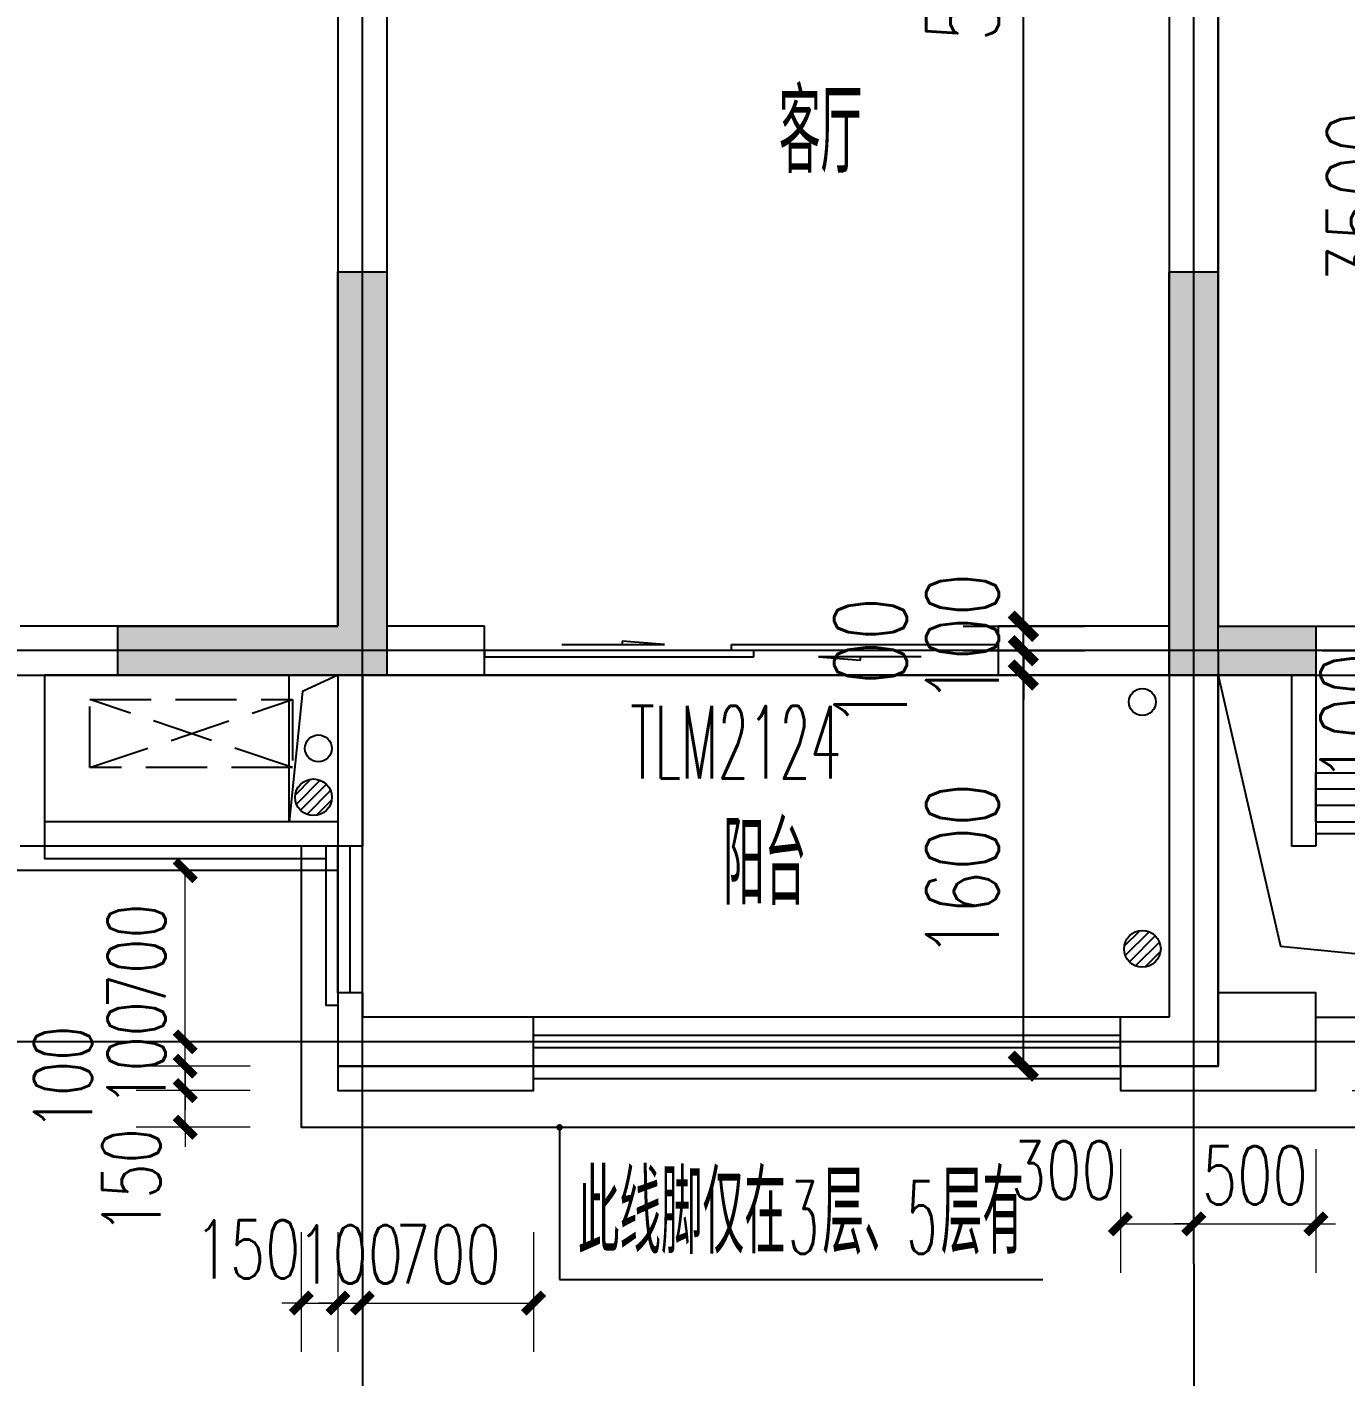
# Model space of a CAD drawing. Extents: x -59851 to 653804, y -249523 to 437614.
# Drawn here: x -14886 to -9495, y 65438 to 70957 of the extents above; entities that cross this region are included whole.
import ezdxf

# ---------------------------------------------------------------- set-up
doc = ezdxf.new("R2010")
doc.units = 0
doc.header["$LTSCALE"] = 1000
doc.header["$MEASUREMENT"] = 0
doc.linetypes.add('DASH', pattern=[0.35, 0.25, -0.1])
doc.layers.add('_S-PS(排水管)', color=255, linetype='Continuous', plot=False)
doc.layers.add('A-area(算半面积)', color=23, linetype='Continuous', plot=False)
for name, color, linetype in [('_S-空调立管', 7, 'Continuous'), ('A-外装饰线脚', 7, 'Continuous'), ('A-洞口', 105, 'Continuous'), ('A-看线', 105, 'Continuous'), ('A-空调室外机', 5, 'DASH'), ('A-第三道尺寸线', 105, 'Continuous'), ('A-线脚看线', 9, 'Continuous'), ('AE-FLOR', 151, 'Continuous'), ('AXIS', 3, 'Continuous'), ('DIM_LEAD', 3, 'Continuous'), ('DOTE', 16, 'Continuous'), ('mianji', 6, 'Continuous'), ('NL', 5, 'Continuous'), ('PUB_HATCH', 8, 'Continuous'), ('PUB_TEXT', 7, 'Continuous'), ('WALL', 2, 'Continuous'), ('WINDOW', 4, 'Continuous'), ('WINDOW_TEXT', 7, 'Continuous'), ('剪力墙', 6, 'Continuous'), ('栏杆', 142, 'Continuous')]:
    doc.layers.add(name, color=color, linetype=linetype)
doc.layers.add('A-第四道尺寸线(线脚尺寸)', color=105, linetype='Continuous', lineweight=5)
doc.styles.add('_TCH_DIM', font='SIMPLEX.shx', dxfattribs={"width": 0.7, "bigfont": 'GBCBIG.shx'})
doc.styles.add('_TCH_DIM_T3', font='SIMPLEX.shx', dxfattribs={"width": 0.705882, "bigfont": 'GBCBIG.shx'})
doc.styles.add('_TCH_WINDOW', font='SIMPLEX.shx', dxfattribs={"width": 0.7, "height": 3.5, "bigfont": 'GBCBIG.shx'})
doc.styles.get("Standard").update_dxf_attribs({"font": 'gbenor.shx', "width": 0.7, "bigfont": 'gbcbig.shx'})
doc.dimstyles.new('_TCH_ARCH&&100', dxfattribs={"dimtxt": 297.5, "dimasz": 100, "dimexe": 250, "dimexo": 300, "dimgap": 100, "dimtad": 1, "dimdec": 0, "dimzin": 0, "dimdsep": 46, "dimtxsty": '_TCH_DIM_T3', "dimblk": 'ARCHTICK', "dimcen": 0.09, "dimclrt": 7, "dimazin": 2, "dimtfac": 1, "dimtdec": 0, "dimtix": 1, "dimtmove": 2, "dimatfit": 3, "dimfxl": 0, "dimtolj": 1, "dimtzin": 0, "dimarcsym": 0})
doc.dimstyles.new('_TCH_ARCH&&80', dxfattribs={"dimtxt": 238, "dimasz": 80, "dimexe": 200, "dimexo": 240, "dimgap": 80, "dimtad": 1, "dimdec": 0, "dimzin": 0, "dimdsep": 46, "dimtxsty": '_TCH_DIM_T3', "dimblk": 'ARCHTICK', "dimcen": 0.09, "dimclrt": 7, "dimazin": 2, "dimtfac": 1, "dimtdec": 0, "dimtix": 1, "dimtmove": 2, "dimatfit": 3, "dimfxl": 0, "dimtolj": 1, "dimtzin": 0, "dimarcsym": 0})

# ---------------------------------------------------------------- blocks, each defined once
blk = doc.blocks.new('fdsfdsgfdsgb')
at = {"layer": 'mianji'}
blk.add_lwpolyline([(-208608.2, 137588.3), (-164208.2, 137588.3)], dxfattribs=at)
blk.add_lwpolyline([(-178008.2, 137588.3), (-178008.2, 135988.3), (-174408.2, 135988.3), (-174408.2, 137588.3)], close=True, dxfattribs=at)
blk = doc.blocks.new('zhouxianssceng0329')
at = {"layer": 'DOTE'}
for p, q in [((-13513.7, 132089.9), (-13513.7, 143398.2)), ((-10113.7, 132089.9), (-10113.7, 143398.2)), ((5501.3, 134598.2), (-44988.6, 134598.2)), ((5501.3, 132998.2), (-44988.6, 132998.2))]:
    blk.add_line(p, q, dxfattribs=at)
blk = doc.blocks.new('jgjlq030328')
at = {"layer": 'PUB_HATCH'}
for points in [[(-259935, 8211.9), (-259935, 9661.9), (-259735, 9661.9), (-259735, 8011.9), (-260835, 8011.9), (-260835, 8211.9)], [(-256535, 9661.9), (-256335, 9661.9), (-256335, 8211.9), (-255935, 8211.9), (-255935, 8011.9), (-256535, 8011.9)]]:
    blk.add_hatch(color=256, dxfattribs=at).paths.add_polyline_path(points)
at = {"layer": '剪力墙'}
for points in [[(-259935, 8211.9), (-259935, 9661.9), (-259735, 9661.9), (-259735, 8011.9), (-260835, 8011.9), (-260835, 8211.9)], [(-256535, 9661.9), (-256335, 9661.9), (-256335, 8211.9), (-255935, 8211.9), (-255935, 8011.9), (-256535, 8011.9)]]:
    blk.add_lwpolyline(points, close=True, dxfattribs=at)
for points in [[(-259735, 8211.9), (-259735, 8211.9)], [(-256535, 8211.9), (-256535, 8211.9)]]:
    blk.add_lwpolyline(points, dxfattribs=at)
blk = doc.blocks.new('$TCHSYS$WIN2D')
for p, q in [((-0.5, 0.5), (0.5, 0.5)), ((-0.5, 0.5), (-0.5, -0.5)), ((0.5, 0.5), (0.5, -0.5)), ((0.5, 0.1667), (-0.5, 0.1667)), ((0.5, -0.1667), (-0.5, -0.1667)), ((-0.5, -0.5), (0.5, -0.5))]:
    blk.add_line(p, q)
blk = doc.blocks.new('_ArchTick')
at = {"color": 0, "linetype": 'ByBlock', "const_width": 0.4}
blk.add_lwpolyline([(-0.5, -0.5), (0.5, 0.5)], dxfattribs=at)
blk = doc.blocks.new('*D761')
at = {"layer": 'A-第三道尺寸线', "color": 0, "lineweight": -2, "transparency": 16777216}
for p, q in [((17457.5, 164234.8), (18123.7, 164234.8)), ((17873.7, 160734.8), (17873.7, 164234.8)), ((17457.5, 160734.8), (18123.7, 160734.8))]:
    blk.add_line(p, q, dxfattribs=at)
at = {"layer": 'Defpoints', "color": 0, "transparency": 16777216}
for p in [(17157.5, 164234.8), (17873.7, 164234.8), (17157.5, 160734.8)]:
    blk.add_point(p, dxfattribs=at)
at = {"layer": 'A-第三道尺寸线', "color": 0, "lineweight": -2, "transparency": 16777216, "xscale": 100, "yscale": 100, "zscale": 100}
for p, rotation in [((17873.7, 164234.8), 90), ((17873.7, 160734.8), 270)]:
    blk.add_blockref('_ArchTick', p, dxfattribs=dict(at, rotation=rotation))
at = {"layer": 'A-第三道尺寸线', "color": 7, "transparency": 16777216, "insert": (17625, 162484.8), "char_height": 297.5, "attachment_point": 5, "rotation": 90, "style": '_TCH_DIM_T3'}
blk.add_mtext('\\A1;3500', dxfattribs=at)
blk = doc.blocks.new('*D762')
at = {"layer": 'A-第三道尺寸线', "color": 0, "lineweight": -2, "transparency": 16777216}
for p, q in [((17873.7, 160734.8), (17873.7, 160834.8)), ((17457.5, 160734.8), (18123.7, 160734.8)), ((17873.7, 160634.8), (17873.7, 160734.8)), ((17457.5, 160634.8), (18123.7, 160634.8)), ((17873.7, 160634.8), (17873.7, 160534.8))]:
    blk.add_line(p, q, dxfattribs=at)
at = {"layer": 'Defpoints', "color": 0, "transparency": 16777216}
for p in [(17157.5, 160734.8), (17873.7, 160734.8), (17157.5, 160634.8)]:
    blk.add_point(p, dxfattribs=at)
at = {"layer": 'A-第三道尺寸线', "color": 0, "lineweight": -2, "transparency": 16777216, "xscale": 100, "yscale": 100, "zscale": 100}
for p, rotation in [((17873.7, 160734.8), 270), ((17873.7, 160634.8), 90)]:
    blk.add_blockref('_ArchTick', p, dxfattribs=dict(at, rotation=rotation))
at = {"layer": 'A-第三道尺寸线', "color": 7, "transparency": 16777216, "insert": (17598.7, 160359.8), "char_height": 297.5, "attachment_point": 5, "rotation": 90, "style": '_TCH_DIM_T3'}
blk.add_mtext('\\A1;100', dxfattribs=at)
blk = doc.blocks.new('ssxianjiao0329')
at = {"layer": 'A-外装饰线脚'}
for points in [[(-10413.7, 132898.2), (-10413.7, 132798.2), (-10013.7, 132798.2), (-9613.7, 132798.2), (-9613.7, 133198.2), (-10013.7, 133198.2)], [(-13613.7, 132898.2), (-13613.7, 132798.2), (-12813.7, 132798.2), (-12813.7, 132898.2)]]:
    blk.add_lwpolyline(points, dxfattribs=at)
at = {"layer": 'A-线脚看线'}
for points in [[(-8113.7, 133848.2), (-9613.7, 133848.2)], [(-14813.7, 133798.2), (-14813.7, 133748.2), (-13663.7, 133748.2)], [(-13613.7, 133798.2), (-13663.7, 133798.2), (-13663.7, 133148.2), (-13613.7, 133148.2)], [(-12813.7, 132848.2), (-10413.7, 132848.2)]]:
    blk.add_lwpolyline(points, dxfattribs=at)
blk = doc.blocks.new('jfdsajjfjkjhhj')
at = {"layer": 'A-洞口'}
blk.add_lwpolyline([(-56303.8, 137588.3), (-56103.8, 137588.3), (-56103.8, 136988.3), (-56303.8, 136988.3)], close=True, dxfattribs=at)
blk.add_lwpolyline([(-56103.8, 137588.3), (-56249.2, 137521.8), (-56303.8, 136988.3)], dxfattribs=at)
blk = doc.blocks.new('huxingdongkoupiaochuangyangtai')
blk.add_blockref('jfdsajjfjkjhhj', (42490.1, 0))
blk = doc.blocks.new('*D344')
at = {"layer": 'A-第四道尺寸线(线脚尺寸)', "color": 0, "lineweight": -2, "transparency": 16777216}
for p, q in [((-13763.7, 72818.9), (-13763.7, 72329.2)), ((-13613.7, 72818.9), (-13613.7, 72329.2)), ((-13763.7, 72529.2), (-13843.7, 72529.2)), ((-13763.7, 72529.2), (-13613.7, 72529.2)), ((-13613.7, 72529.2), (-13533.7, 72529.2))]:
    blk.add_line(p, q, dxfattribs=at)
at = {"layer": 'Defpoints', "color": 0, "transparency": 16777216}
for p in [(-13763.7, 73058.9), (-13613.7, 73058.9), (-13613.7, 72529.2)]:
    blk.add_point(p, dxfattribs=at)
at = {"layer": 'A-第四道尺寸线(线脚尺寸)', "color": 0, "lineweight": -2, "transparency": 16777216, "xscale": 80, "yscale": 80, "zscale": 80}
blk.add_blockref('_ArchTick', (-13763.7, 72529.2), dxfattribs=at)
at = {"layer": 'A-第四道尺寸线(线脚尺寸)', "color": 0, "lineweight": -2, "transparency": 16777216, "xscale": 80, "yscale": 80, "zscale": 80, "rotation": 180}
blk.add_blockref('_ArchTick', (-13613.7, 72529.2), dxfattribs=at)
at = {"layer": 'A-第四道尺寸线(线脚尺寸)', "color": 7, "transparency": 16777216, "insert": (-13983.7, 72749.2), "char_height": 238, "attachment_point": 5, "style": '_TCH_DIM_T3'}
blk.add_mtext('\\A1;150', dxfattribs=at)
blk = doc.blocks.new('*D345')
at = {"layer": 'A-第四道尺寸线(线脚尺寸)', "color": 0, "lineweight": -2, "transparency": 16777216}
for p, q in [((-13613.7, 72818.9), (-13613.7, 72329.2)), ((-13513.7, 72818.9), (-13513.7, 72329.2)), ((-13613.7, 72529.2), (-13693.7, 72529.2)), ((-13613.7, 72529.2), (-13513.7, 72529.2)), ((-13513.7, 72529.2), (-13433.7, 72529.2))]:
    blk.add_line(p, q, dxfattribs=at)
at = {"layer": 'Defpoints', "color": 0, "transparency": 16777216}
for p in [(-13613.7, 73058.9), (-13513.7, 73058.9), (-13513.7, 72529.2)]:
    blk.add_point(p, dxfattribs=at)
at = {"layer": 'A-第四道尺寸线(线脚尺寸)', "color": 0, "lineweight": -2, "transparency": 16777216, "xscale": 80, "yscale": 80, "zscale": 80}
blk.add_blockref('_ArchTick', (-13613.7, 72529.2), dxfattribs=at)
at = {"layer": 'A-第四道尺寸线(线脚尺寸)', "color": 0, "lineweight": -2, "transparency": 16777216, "xscale": 80, "yscale": 80, "zscale": 80, "rotation": 180}
blk.add_blockref('_ArchTick', (-13513.7, 72529.2), dxfattribs=at)
at = {"layer": 'A-第四道尺寸线(线脚尺寸)', "color": 7, "transparency": 16777216, "insert": (-13563.7, 72728.2), "char_height": 238, "attachment_point": 5, "style": '_TCH_DIM_T3'}
blk.add_mtext('\\A1;100', dxfattribs=at)
blk = doc.blocks.new('*D346')
at = {"layer": 'A-第四道尺寸线(线脚尺寸)', "color": 0, "lineweight": -2, "transparency": 16777216}
for p, q in [((-13513.7, 72818.9), (-13513.7, 72329.2)), ((-12813.7, 72818.9), (-12813.7, 72329.2)), ((-13513.7, 72529.2), (-12813.7, 72529.2))]:
    blk.add_line(p, q, dxfattribs=at)
at = {"layer": 'Defpoints', "color": 0, "transparency": 16777216}
for p in [(-13513.7, 73058.9), (-12813.7, 73058.9), (-12813.7, 72529.2)]:
    blk.add_point(p, dxfattribs=at)
at = {"layer": 'A-第四道尺寸线(线脚尺寸)', "color": 0, "lineweight": -2, "transparency": 16777216, "xscale": 80, "yscale": 80, "zscale": 80, "rotation": 180}
blk.add_blockref('_ArchTick', (-13513.7, 72529.2), dxfattribs=at)
at = {"layer": 'A-第四道尺寸线(线脚尺寸)', "color": 0, "lineweight": -2, "transparency": 16777216, "xscale": 80, "yscale": 80, "zscale": 80}
blk.add_blockref('_ArchTick', (-12813.7, 72529.2), dxfattribs=at)
at = {"layer": 'A-第四道尺寸线(线脚尺寸)', "color": 7, "transparency": 16777216, "insert": (-13163.7, 72728.2), "char_height": 238, "attachment_point": 5, "style": '_TCH_DIM_T3'}
blk.add_mtext('\\A1;700', dxfattribs=at)
blk = doc.blocks.new('*D347')
at = {"layer": 'A-第四道尺寸线(线脚尺寸)', "color": 0, "lineweight": -2, "transparency": 16777216}
for p, q in [((-10413.7, 73158.2), (-10413.7, 72652.9)), ((-10113.7, 73158.2), (-10113.7, 72652.9)), ((-10413.7, 72852.9), (-10113.7, 72852.9))]:
    blk.add_line(p, q, dxfattribs=at)
at = {"layer": 'Defpoints', "color": 0, "transparency": 16777216}
for p in [(-10413.7, 73398.2), (-10113.7, 73398.2), (-10113.7, 72852.9)]:
    blk.add_point(p, dxfattribs=at)
at = {"layer": 'A-第四道尺寸线(线脚尺寸)', "color": 0, "lineweight": -2, "transparency": 16777216, "xscale": 80, "yscale": 80, "zscale": 80, "rotation": 180}
blk.add_blockref('_ArchTick', (-10413.7, 72852.9), dxfattribs=at)
at = {"layer": 'A-第四道尺寸线(线脚尺寸)', "color": 0, "lineweight": -2, "transparency": 16777216, "xscale": 80, "yscale": 80, "zscale": 80}
blk.add_blockref('_ArchTick', (-10113.7, 72852.9), dxfattribs=at)
at = {"layer": 'A-第四道尺寸线(线脚尺寸)', "color": 7, "transparency": 16777216, "insert": (-10644.9, 73072.9), "char_height": 238, "attachment_point": 5, "style": '_TCH_DIM_T3'}
blk.add_mtext('\\A1;300', dxfattribs=at)
blk = doc.blocks.new('*D348')
at = {"layer": 'A-第四道尺寸线(线脚尺寸)', "color": 0, "lineweight": -2, "transparency": 16777216}
for p, q in [((-10113.7, 73158.2), (-10113.7, 72652.9)), ((-9613.7, 73158.2), (-9613.7, 72652.9)), ((-10113.7, 72852.9), (-10193.7, 72852.9)), ((-10113.7, 72852.9), (-9613.7, 72852.9)), ((-9613.7, 72852.9), (-9533.7, 72852.9))]:
    blk.add_line(p, q, dxfattribs=at)
at = {"layer": 'Defpoints', "color": 0, "transparency": 16777216}
for p in [(-10113.7, 73398.2), (-9613.7, 73398.2), (-9613.7, 72852.9)]:
    blk.add_point(p, dxfattribs=at)
at = {"layer": 'A-第四道尺寸线(线脚尺寸)', "color": 0, "lineweight": -2, "transparency": 16777216, "xscale": 80, "yscale": 80, "zscale": 80}
blk.add_blockref('_ArchTick', (-10113.7, 72852.9), dxfattribs=at)
at = {"layer": 'A-第四道尺寸线(线脚尺寸)', "color": 0, "lineweight": -2, "transparency": 16777216, "xscale": 80, "yscale": 80, "zscale": 80, "rotation": 180}
blk.add_blockref('_ArchTick', (-9613.7, 72852.9), dxfattribs=at)
at = {"layer": 'A-第四道尺寸线(线脚尺寸)', "color": 7, "transparency": 16777216, "insert": (-9863.7, 73051.9), "char_height": 238, "attachment_point": 5, "style": '_TCH_DIM_T3'}
blk.add_mtext('\\A1;500', dxfattribs=at)
blk = doc.blocks.new('*D362')
at = {"layer": 'A-第四道尺寸线(线脚尺寸)', "color": 0, "lineweight": -2, "transparency": 16777216}
for p, q in [((-13973.1, 74298.2), (-14438.6, 74298.2)), ((-14238.6, 73598.2), (-14238.6, 74298.2)), ((-13973.1, 73598.2), (-14438.6, 73598.2))]:
    blk.add_line(p, q, dxfattribs=at)
at = {"layer": 'Defpoints', "color": 0, "transparency": 16777216}
for p in [(-14238.6, 74298.2), (-13733.1, 74298.2), (-13733.1, 73598.2)]:
    blk.add_point(p, dxfattribs=at)
at = {"layer": 'A-第四道尺寸线(线脚尺寸)', "color": 0, "lineweight": -2, "transparency": 16777216, "xscale": 80, "yscale": 80, "zscale": 80}
for p, rotation in [((-14238.6, 74298.2), 90), ((-14238.6, 73598.2), 270)]:
    blk.add_blockref('_ArchTick', p, dxfattribs=dict(at, rotation=rotation))
at = {"layer": 'A-第四道尺寸线(线脚尺寸)', "color": 7, "transparency": 16777216, "insert": (-14437.6, 73948.2), "char_height": 238, "attachment_point": 5, "rotation": 90, "style": '_TCH_DIM_T3'}
blk.add_mtext('\\A1;700', dxfattribs=at)
blk = doc.blocks.new('*D363')
at = {"layer": 'A-第四道尺寸线(线脚尺寸)', "color": 0, "lineweight": -2, "transparency": 16777216}
for p, q in [((-14238.6, 73598.2), (-14238.6, 73678.2)), ((-13973.1, 73598.2), (-14438.6, 73598.2)), ((-14238.6, 73498.2), (-14238.6, 73598.2)), ((-13973.1, 73498.2), (-14438.6, 73498.2)), ((-14238.6, 73498.2), (-14238.6, 73418.2))]:
    blk.add_line(p, q, dxfattribs=at)
at = {"layer": 'Defpoints', "color": 0, "transparency": 16777216}
for p in [(-14238.6, 73598.2), (-13733.1, 73598.2), (-13733.1, 73498.2)]:
    blk.add_point(p, dxfattribs=at)
at = {"layer": 'A-第四道尺寸线(线脚尺寸)', "color": 0, "lineweight": -2, "transparency": 16777216, "xscale": 80, "yscale": 80, "zscale": 80}
for p, rotation in [((-14238.6, 73598.2), 270), ((-14238.6, 73498.2), 90)]:
    blk.add_blockref('_ArchTick', p, dxfattribs=dict(at, rotation=rotation))
at = {"layer": 'A-第四道尺寸线(线脚尺寸)', "color": 7, "transparency": 16777216, "insert": (-14437.6, 73548.2), "char_height": 238, "attachment_point": 5, "rotation": 90, "style": '_TCH_DIM_T3'}
blk.add_mtext('\\A1;100', dxfattribs=at)
blk = doc.blocks.new('*D364')
at = {"layer": 'A-第四道尺寸线(线脚尺寸)', "color": 0, "lineweight": -2, "transparency": 16777216}
for p, q in [((-14238.6, 73498.2), (-14238.6, 73578.2)), ((-13973.1, 73498.2), (-14438.6, 73498.2)), ((-14238.6, 73398.2), (-14238.6, 73498.2)), ((-13973.1, 73398.2), (-14438.6, 73398.2)), ((-14238.6, 73398.2), (-14238.6, 73318.2))]:
    blk.add_line(p, q, dxfattribs=at)
at = {"layer": 'Defpoints', "color": 0, "transparency": 16777216}
for p in [(-14238.6, 73498.2), (-13733.1, 73498.2), (-13733.1, 73398.2)]:
    blk.add_point(p, dxfattribs=at)
at = {"layer": 'A-第四道尺寸线(线脚尺寸)', "color": 0, "lineweight": -2, "transparency": 16777216, "xscale": 80, "yscale": 80, "zscale": 80}
for p, rotation in [((-14238.6, 73498.2), 270), ((-14238.6, 73398.2), 90)]:
    blk.add_blockref('_ArchTick', p, dxfattribs=dict(at, rotation=rotation))
at = {"layer": 'A-第四道尺寸线(线脚尺寸)', "color": 7, "transparency": 16777216, "insert": (-14738.6, 73448.2), "char_height": 238, "attachment_point": 5, "rotation": 90, "style": '_TCH_DIM_T3'}
blk.add_mtext('\\A1;100', dxfattribs=at)
blk = doc.blocks.new('*D365')
at = {"layer": 'A-第四道尺寸线(线脚尺寸)', "color": 0, "lineweight": -2, "transparency": 16777216}
for p, q in [((-14238.6, 73398.2), (-14238.6, 73478.2)), ((-13973.1, 73398.2), (-14438.6, 73398.2)), ((-14238.6, 73248.2), (-14238.6, 73398.2)), ((-13973.1, 73248.2), (-14438.6, 73248.2)), ((-14238.6, 73248.2), (-14238.6, 73168.2))]:
    blk.add_line(p, q, dxfattribs=at)
at = {"layer": 'Defpoints', "color": 0, "transparency": 16777216}
for p in [(-14238.6, 73398.2), (-13733.1, 73398.2), (-13733.1, 73248.2)]:
    blk.add_point(p, dxfattribs=at)
at = {"layer": 'A-第四道尺寸线(线脚尺寸)', "color": 0, "lineweight": -2, "transparency": 16777216, "xscale": 80, "yscale": 80, "zscale": 80}
for p, rotation in [((-14238.6, 73398.2), 270), ((-14238.6, 73248.2), 90)]:
    blk.add_blockref('_ArchTick', p, dxfattribs=dict(at, rotation=rotation))
at = {"layer": 'A-第四道尺寸线(线脚尺寸)', "color": 7, "transparency": 16777216, "insert": (-14458.6, 73028.2), "char_height": 238, "attachment_point": 5, "rotation": 90, "style": '_TCH_DIM_T3'}
blk.add_mtext('\\A1;150', dxfattribs=at)
blk = doc.blocks.new('*D366')
at = {"layer": 'A-第四道尺寸线(线脚尺寸)', "color": 0, "lineweight": -2, "transparency": 16777216}
for p, q in [((-9465.5, 73598.2), (-8866.5, 73598.2)), ((-9066.5, 73398.2), (-9066.5, 73598.2)), ((-9465.5, 73398.2), (-8866.5, 73398.2))]:
    blk.add_line(p, q, dxfattribs=at)
at = {"layer": 'Defpoints', "color": 0, "transparency": 16777216}
for p in [(-9705.5, 73598.2), (-9066.5, 73598.2), (-9705.5, 73398.2)]:
    blk.add_point(p, dxfattribs=at)
at = {"layer": 'A-第四道尺寸线(线脚尺寸)', "color": 0, "lineweight": -2, "transparency": 16777216, "xscale": 80, "yscale": 80, "zscale": 80}
for p, rotation in [((-9066.5, 73598.2), 90), ((-9066.5, 73398.2), 270)]:
    blk.add_blockref('_ArchTick', p, dxfattribs=dict(at, rotation=rotation))
at = {"layer": 'A-第四道尺寸线(线脚尺寸)', "color": 7, "transparency": 16777216, "insert": (-9286.5, 73829.4), "char_height": 238, "attachment_point": 5, "rotation": 90, "style": '_TCH_DIM_T3'}
blk.add_mtext('\\A1;200', dxfattribs=at)
blk = doc.blocks.new('*D367')
at = {"layer": 'A-第四道尺寸线(线脚尺寸)', "color": 0, "lineweight": -2, "transparency": 16777216}
for p, q in [((-9066.5, 73398.2), (-9066.5, 73478.2)), ((-9465.5, 73398.2), (-8866.5, 73398.2)), ((-9066.5, 73248.2), (-9066.5, 73398.2)), ((-9465.5, 73248.2), (-8866.5, 73248.2)), ((-9066.5, 73248.2), (-9066.5, 73168.2))]:
    blk.add_line(p, q, dxfattribs=at)
at = {"layer": 'Defpoints', "color": 0, "transparency": 16777216}
for p in [(-9705.5, 73398.2), (-9066.5, 73398.2), (-9705.5, 73248.2)]:
    blk.add_point(p, dxfattribs=at)
at = {"layer": 'A-第四道尺寸线(线脚尺寸)', "color": 0, "lineweight": -2, "transparency": 16777216, "xscale": 80, "yscale": 80, "zscale": 80}
for p, rotation in [((-9066.5, 73398.2), 270), ((-9066.5, 73248.2), 90)]:
    blk.add_blockref('_ArchTick', p, dxfattribs=dict(at, rotation=rotation))
at = {"layer": 'A-第四道尺寸线(线脚尺寸)', "color": 7, "transparency": 16777216, "insert": (-9286.5, 73028.2), "char_height": 238, "attachment_point": 5, "rotation": 90, "style": '_TCH_DIM_T3'}
blk.add_mtext('\\A1;150', dxfattribs=at)
blk = doc.blocks.new('_LV13')
at = {"color": 0}
for p, q in [((-0.071, 0.495), (-0.495, 0.071)), ((0.183, 0.465), (-0.465, -0.183)), ((0.354, 0.354), (-0.354, -0.354)), ((0.465, 0.183), (-0.183, -0.465)), ((0.495, -0.071), (0.071, -0.495))]:
    blk.add_line(p, q, dxfattribs=at)
blk.add_circle((0, 0), 0.5)
blk = doc.blocks.new('jfdsjjkjkh')
at = {"layer": '_S-PS(排水管)'}
blk.add_lwpolyline([(-10268.7, 137478.3, -1), (-10378.7, 137478.3, -1)], format="xyb", close=True, dxfattribs=at)
at = {"layer": '_S-空调立管'}
blk.add_lwpolyline([(-13748.7, 137288.3, -1), (-13638.7, 137288.3, -1)], format="xyb", close=True, dxfattribs=at)
at = {"layer": 'NL', "ltscale": 0.5, "xscale": 150, "yscale": 150, "zscale": 150}
for p in [(-13713.7, 137088.3), (-10323.7, 136468.3)]:
    blk.add_blockref('_LV13', p, dxfattribs=at)
blk = doc.blocks.new('ktswaj')
at = {"linetype": 'DASH'}
blk.add_lwpolyline([(15990.1, 179082.6), (15990.1, 178253.3), (16268.4, 178253.3), (16268.4, 179082.6)], close=True, dxfattribs=at)
for points in [[(15990.1, 179082.6), (16268.4, 178253.3)], [(15990.1, 178253.3), (16268.4, 179082.6)]]:
    blk.add_lwpolyline(points, dxfattribs=at)
blk = doc.blocks.new('*D950')
at = {"layer": 'A-第三道尺寸线', "color": 0, "lineweight": -2, "transparency": 16777216}
for p, q in [((-11056.4, 74005.7), (-10560.4, 74005.7)), ((-10810.4, 68505.7), (-10810.4, 74005.7)), ((-11056.4, 68505.7), (-10560.4, 68505.7))]:
    blk.add_line(p, q, dxfattribs=at)
at = {"layer": 'Defpoints', "color": 0, "transparency": 16777216}
for p in [(-11356.4, 74005.7), (-10810.4, 74005.7), (-11356.4, 68505.7)]:
    blk.add_point(p, dxfattribs=at)
at = {"layer": 'A-第三道尺寸线', "color": 0, "lineweight": -2, "transparency": 16777216, "xscale": 100, "yscale": 100, "zscale": 100}
for p, rotation in [((-10810.4, 74005.7), 90), ((-10810.4, 68505.7), 270)]:
    blk.add_blockref('_ArchTick', p, dxfattribs=dict(at, rotation=rotation))
at = {"layer": 'A-第三道尺寸线', "color": 7, "transparency": 16777216, "insert": (-11059.2, 71255.7), "char_height": 297.5, "attachment_point": 5, "rotation": 90, "style": '_TCH_DIM_T3'}
blk.add_mtext('\\A1;5500', dxfattribs=at)
blk = doc.blocks.new('*D951')
at = {"layer": 'A-第三道尺寸线', "color": 0, "lineweight": -2, "transparency": 16777216}
for p, q in [((-10810.4, 68505.7), (-10810.4, 68605.7)), ((-11056.4, 68505.7), (-10560.4, 68505.7)), ((-10810.4, 68405.7), (-10810.4, 68505.7)), ((-11056.4, 68405.7), (-10560.4, 68405.7)), ((-10810.4, 68405.7), (-10810.4, 68305.7))]:
    blk.add_line(p, q, dxfattribs=at)
at = {"layer": 'Defpoints', "color": 0, "transparency": 16777216}
for p in [(-11356.4, 68505.7), (-10810.4, 68505.7), (-11356.4, 68405.7)]:
    blk.add_point(p, dxfattribs=at)
at = {"layer": 'A-第三道尺寸线', "color": 0, "lineweight": -2, "transparency": 16777216, "xscale": 100, "yscale": 100, "zscale": 100}
for p, rotation in [((-10810.4, 68505.7), 270), ((-10810.4, 68405.7), 90)]:
    blk.add_blockref('_ArchTick', p, dxfattribs=dict(at, rotation=rotation))
at = {"layer": 'A-第三道尺寸线', "color": 7, "transparency": 16777216, "insert": (-11059.2, 68455.7), "char_height": 297.5, "attachment_point": 5, "rotation": 90, "style": '_TCH_DIM_T3'}
blk.add_mtext('\\A1;100', dxfattribs=at)
blk = doc.blocks.new('*D952')
at = {"layer": 'A-第三道尺寸线', "color": 0, "lineweight": -2, "transparency": 16777216}
for p, q in [((-10810.4, 68405.7), (-10810.4, 68505.7)), ((-11056.4, 68405.7), (-10560.4, 68405.7)), ((-10810.4, 68305.7), (-10810.4, 68405.7)), ((-11056.4, 68305.7), (-10560.4, 68305.7)), ((-10810.4, 68305.7), (-10810.4, 68205.7))]:
    blk.add_line(p, q, dxfattribs=at)
at = {"layer": 'Defpoints', "color": 0, "transparency": 16777216}
for p in [(-11356.4, 68405.7), (-10810.4, 68405.7), (-11356.4, 68305.7)]:
    blk.add_point(p, dxfattribs=at)
at = {"layer": 'A-第三道尺寸线', "color": 0, "lineweight": -2, "transparency": 16777216, "xscale": 100, "yscale": 100, "zscale": 100}
for p, rotation in [((-10810.4, 68405.7), 270), ((-10810.4, 68305.7), 90)]:
    blk.add_blockref('_ArchTick', p, dxfattribs=dict(at, rotation=rotation))
at = {"layer": 'A-第三道尺寸线', "color": 7, "transparency": 16777216, "insert": (-11435.4, 68355.7), "char_height": 297.5, "attachment_point": 5, "rotation": 90, "style": '_TCH_DIM_T3'}
blk.add_mtext('\\A1;100', dxfattribs=at)
blk = doc.blocks.new('*D953')
at = {"layer": 'A-第三道尺寸线', "color": 0, "lineweight": -2, "transparency": 16777216}
for p, q in [((-11056.4, 68305.7), (-10560.4, 68305.7)), ((-10810.4, 66705.7), (-10810.4, 68305.7)), ((-11056.4, 66705.7), (-10560.4, 66705.7))]:
    blk.add_line(p, q, dxfattribs=at)
at = {"layer": 'Defpoints', "color": 0, "transparency": 16777216}
for p in [(-11356.4, 68305.7), (-10810.4, 68305.7), (-11356.4, 66705.7)]:
    blk.add_point(p, dxfattribs=at)
at = {"layer": 'A-第三道尺寸线', "color": 0, "lineweight": -2, "transparency": 16777216, "xscale": 100, "yscale": 100, "zscale": 100}
for p, rotation in [((-10810.4, 68305.7), 90), ((-10810.4, 66705.7), 270)]:
    blk.add_blockref('_ArchTick', p, dxfattribs=dict(at, rotation=rotation))
at = {"layer": 'A-第三道尺寸线', "color": 7, "transparency": 16777216, "insert": (-11059.2, 67505.7), "char_height": 297.5, "attachment_point": 5, "rotation": 90, "style": '_TCH_DIM_T3'}
blk.add_mtext('\\A1;1600', dxfattribs=at)
blk = doc.blocks.new('*D2937')
at = {"layer": 'AXIS', "color": 0, "lineweight": -2, "transparency": 16777216}
for p, q in [((-16113.7, 65597.4), (-16113.7, 63147.4)), ((-13513.7, 65597.4), (-13513.7, 63147.4)), ((-16113.7, 63397.4), (-13513.7, 63397.4))]:
    blk.add_line(p, q, dxfattribs=at)
at = {"layer": 'Defpoints', "color": 0, "transparency": 16777216}
for p in [(-16113.7, 65897.4), (-13513.7, 65897.4), (-13513.7, 63397.4)]:
    blk.add_point(p, dxfattribs=at)
at = {"layer": 'AXIS', "color": 0, "lineweight": -2, "transparency": 16777216, "xscale": 100, "yscale": 100, "zscale": 100, "rotation": 180}
blk.add_blockref('_ArchTick', (-16113.7, 63397.4), dxfattribs=at)
at = {"layer": 'AXIS', "color": 0, "lineweight": -2, "transparency": 16777216, "xscale": 100, "yscale": 100, "zscale": 100}
blk.add_blockref('_ArchTick', (-13513.7, 63397.4), dxfattribs=at)
at = {"layer": 'AXIS', "color": 7, "transparency": 16777216, "insert": (-14813.7, 63646.1), "char_height": 297.5, "attachment_point": 5, "style": '_TCH_DIM_T3'}
blk.add_mtext('\\A1;2600', dxfattribs=at)
blk = doc.blocks.new('*D2938')
at = {"layer": 'AXIS', "color": 0, "lineweight": -2, "transparency": 16777216}
for p, q in [((-13513.7, 65597.4), (-13513.7, 63147.4)), ((-10113.7, 65597.4), (-10113.7, 63147.4)), ((-13513.7, 63397.4), (-10113.7, 63397.4))]:
    blk.add_line(p, q, dxfattribs=at)
at = {"layer": 'Defpoints', "color": 0, "transparency": 16777216}
for p in [(-13513.7, 65897.4), (-10113.7, 65897.4), (-10113.7, 63397.4)]:
    blk.add_point(p, dxfattribs=at)
at = {"layer": 'AXIS', "color": 0, "lineweight": -2, "transparency": 16777216, "xscale": 100, "yscale": 100, "zscale": 100, "rotation": 180}
blk.add_blockref('_ArchTick', (-13513.7, 63397.4), dxfattribs=at)
at = {"layer": 'AXIS', "color": 0, "lineweight": -2, "transparency": 16777216, "xscale": 100, "yscale": 100, "zscale": 100}
blk.add_blockref('_ArchTick', (-10113.7, 63397.4), dxfattribs=at)
at = {"layer": 'AXIS', "color": 7, "transparency": 16777216, "insert": (-11813.7, 63646.1), "char_height": 297.5, "attachment_point": 5, "style": '_TCH_DIM_T3'}
blk.add_mtext('\\A1;3400', dxfattribs=at)
blk = doc.blocks.new('*D2939')
at = {"layer": 'AXIS', "color": 0, "lineweight": -2, "transparency": 16777216}
for p, q in [((-10113.7, 65597.4), (-10113.7, 63147.4)), ((-6713.7, 65597.4), (-6713.7, 63147.4)), ((-10113.7, 63397.4), (-6713.7, 63397.4))]:
    blk.add_line(p, q, dxfattribs=at)
at = {"layer": 'Defpoints', "color": 0, "transparency": 16777216}
for p in [(-10113.7, 65897.4), (-6713.7, 65897.4), (-6713.7, 63397.4)]:
    blk.add_point(p, dxfattribs=at)
at = {"layer": 'AXIS', "color": 0, "lineweight": -2, "transparency": 16777216, "xscale": 100, "yscale": 100, "zscale": 100, "rotation": 180}
blk.add_blockref('_ArchTick', (-10113.7, 63397.4), dxfattribs=at)
at = {"layer": 'AXIS', "color": 0, "lineweight": -2, "transparency": 16777216, "xscale": 100, "yscale": 100, "zscale": 100}
blk.add_blockref('_ArchTick', (-6713.7, 63397.4), dxfattribs=at)
at = {"layer": 'AXIS', "color": 7, "transparency": 16777216, "insert": (-8413.7, 63646.1), "char_height": 297.5, "attachment_point": 5, "style": '_TCH_DIM_T3'}
blk.add_mtext('\\A1;3400', dxfattribs=at)
blk = doc.blocks.new('$DorLib2D$00000131')
at = {"color": 0, "linetype": 'Continuous'}
for p, q in [((0.15, 0.125), (0.2319, 0.1973)), ((0.2319, 0.1973), (0.2319, 0.125)), ((-0.5, 0.125), (-0.5, 0)), ((0.0192, 0.125), (-0.5, 0.125)), ((0.0192, 0), (0.0192, 0.125)), ((0.35, 0.125), (0.15, 0.125)), ((-0.5, 0), (0.0192, 0)), ((-0.024, 0), (0.5, 0)), ((-0.024, -0.125), (-0.024, 0)), ((0.5, 0), (0.5, -0.125)), ((-0.35, -0.125), (-0.15, -0.125)), ((-0.2319, -0.1973), (-0.2319, -0.125)), ((-0.15, -0.125), (-0.2319, -0.1973)), ((0.5, -0.125), (-0.024, -0.125))]:
    blk.add_line(p, q, dxfattribs=at)
blk = doc.blocks.new('A4huhuxing')
at = {"layer": 'A-看线'}
blk.add_lwpolyline([(17431.5, 160734.8), (18931.5, 160734.8)], dxfattribs=at)
at = {"layer": 'WALL'}
for p, q in [((16831.5, 164334.8), (16831.5, 160534.8)), ((17031.5, 164234.8), (17031.5, 160734.8)), ((17031.5, 160734.8), (17431.5, 160734.8)), ((17431.5, 160734.8), (17431.5, 160134.8)), ((16831.5, 160534.8), (17331.5, 160534.8)), ((17331.5, 160534.8), (17331.5, 160034.8)), ((17431.5, 159934.8), (17431.5, 160134.8)), ((17331.5, 160034.8), (17331.5, 159834.8)), ((17431.5, 159934.8), (17431.5, 159834.8)), ((17431.5, 159834.8), (17331.5, 159834.8))]:
    blk.add_line(p, q, dxfattribs=at)
at = {"layer": 'WINDOW'}
ref = blk.add_blockref('$TCHSYS$WIN2D', (18181.5, 160034.8), dxfattribs=dict(at, xscale=1500, yscale=200, zscale=1500))
ref.add_attrib('A', 'C1517a', (17814, 159511), dxfattribs={"layer": 'WINDOW_TEXT', "height": 297.5, "style": '_TCH_WINDOW', "width": 0.494118})
at = {"layer": 'A-第三道尺寸线'}
dim = blk.add_aligned_dim(p1=(17157.5, 160734.8), p2=(17157.5, 164234.8), distance=-716.2, dimstyle='_TCH_ARCH&&100', dxfattribs=at)
dim.commit()
dim.dimension.update_dxf_attribs({"geometry": '*D761', "text_midpoint": (17625, 162484.8)})
dim = blk.add_linear_dim(base=(17873.7, 160734.8), p1=(17157.5, 160634.8), p2=(17157.5, 160734.8), angle=90, dimstyle='_TCH_ARCH&&100', dxfattribs=at)
dim.commit()
dim.dimension.update_dxf_attribs({"geometry": '*D762', "text_midpoint": (17598.7, 160359.8), "dimtype": 129})
blk = doc.blocks.new('34cengxianjiao0427')
at = {"layer": 'A-第四道尺寸线(线脚尺寸)'}
for p1, p2, distance, picture, middle in [((-13733.1, 73598.2), (-13733.1, 74298.2), 505.5, '*D362', (-14437.6, 73948.2)), ((-13733.1, 73498.2), (-13733.1, 73598.2), 505.5, '*D363', (-14437.6, 73548.2)), ((-10113.7, 73398.2), (-9613.7, 73398.2), -545.3, '*D348', (-9863.7, 73051.9)), ((-13613.7, 73058.9), (-13513.7, 73058.9), -529.7, '*D345', (-13563.7, 72728.2)), ((-13513.7, 73058.9), (-12813.7, 73058.9), -529.7, '*D346', (-13163.7, 72728.2))]:
    dim = blk.add_aligned_dim(p1=p1, p2=p2, distance=distance, dimstyle='_TCH_ARCH&&80', dxfattribs=at)
    dim.commit()
    dim.dimension.update_dxf_attribs({"geometry": picture, "text_midpoint": middle})
for base, p1, p2, angle, picture, middle in [((-9066.5, 73598.2), (-9705.5, 73398.2), (-9705.5, 73598.2), 90, '*D366', (-9286.5, 73829.4)), ((-14238.6, 73498.2), (-13733.1, 73398.2), (-13733.1, 73498.2), 90, '*D364', (-14738.6, 73448.2)), ((-14238.6, 73398.2), (-13733.1, 73248.2), (-13733.1, 73398.2), 90, '*D365', (-14458.6, 73028.2)), ((-9066.5, 73398.2), (-9705.5, 73248.2), (-9705.5, 73398.2), 90, '*D367', (-9286.5, 73028.2)), ((-10113.7, 72852.9), (-10413.7, 73398.2), (-10113.7, 73398.2), 0, '*D347', (-10644.9, 73072.9)), ((-13613.7, 72529.2), (-13763.7, 73058.9), (-13613.7, 73058.9), 0, '*D344', (-13983.7, 72749.2))]:
    dim = blk.add_linear_dim(base=base, p1=p1, p2=p2, angle=angle, dimstyle='_TCH_ARCH&&80', dxfattribs=at)
    dim.commit()
    dim.dimension.update_dxf_attribs({"geometry": picture, "text_midpoint": middle, "dimtype": 129})

msp = doc.modelspace()

# ---------------------------------------------------------------- linework, layer by layer
at = {"layer": 'A-外装饰线脚'}
msp.add_lwpolyline([(-13613.7, 67505.7), (-20213.7, 67505.7)], dxfattribs=at)
at = {"layer": 'AE-FLOR'}
for points in [[(-13613.7, 67005.7), (-13613.7, 67605.7)], [(-13513.7, 67005.7), (-13513.7, 67605.7)]]:
    msp.add_lwpolyline(points, dxfattribs=at)
at = {"layer": 'AXIS'}
for p, q in [((-13513.7, 65897.4), (-13513.7, 61897.4)), ((-10113.7, 65897.4), (-10113.7, 61897.4))]:
    msp.add_line(p, q, dxfattribs=at)
at = {"layer": 'DIM_LEAD'}
for p, q in [((-12707.5, 66455.7), (-12707.5, 65832.9)), ((-12707.5, 65832.9), (-10730.7, 65832.9))]:
    msp.add_line(p, q, dxfattribs=at)
at = {"layer": 'DIM_LEAD', "const_width": 13.3}
msp.add_lwpolyline([(-12707.5, 66462.4, 1), (-12707.5, 66449.1, 1)], format="xyb", close=True, dxfattribs=at)
at = {"layer": 'WALL'}
for p, q in [((-13413.7, 72105.7), (-13413.7, 68505.7)), ((-13613.7, 72005.7), (-13613.7, 68505.7)), ((-13613.7, 68505.7), (-14913.7, 68505.7)), ((-13013.7, 68505.7), (-13413.7, 68505.7)), ((-13013.7, 68305.7), (-13013.7, 68505.7)), ((-10913.7, 68505.7), (-10913.7, 68305.7)), ((-14813.7, 68305.7), (-14813.7, 67805.7)), ((-13613.7, 68305.7), (-14813.7, 68305.7)), ((-13613.7, 68305.7), (-13613.7, 67605.7)), ((-13513.7, 68305.7), (-13013.7, 68305.7)), ((-13513.7, 68305.7), (-13513.7, 67605.7)), ((-14813.7, 67805.7), (-14813.7, 67605.7)), ((-14813.7, 67605.7), (-14913.7, 67605.7)), ((-13513.7, 67605.7), (-13613.7, 67605.7)), ((-13613.7, 67005.7), (-13613.7, 66705.7)), ((-13513.7, 67005.7), (-13613.7, 67005.7)), ((-13513.7, 67005.7), (-13513.7, 66905.7)), ((-12813.7, 66905.7), (-13513.7, 66905.7)), ((-12813.7, 66705.7), (-12813.7, 66905.7)), ((-12813.7, 66705.7), (-13613.7, 66705.7))]:
    msp.add_line(p, q, dxfattribs=at)
at = {"layer": 'WINDOW'}
msp.add_line((-10913.7, 68305.7), (-13013.7, 68305.7), dxfattribs=at)
at = {"layer": '栏杆'}
for points in [[(-13613.7, 67705.7), (-14813.7, 67705.7)], [(-13613.7, 67605.7), (-14813.7, 67605.7)], [(-13563.7, 67005.7), (-13563.7, 67605.7)]]:
    msp.add_lwpolyline(points, dxfattribs=at)

# ---------------------------------------------------------------- block references
for name, p in [('zhouxianssceng0329', (0, -66192.5)), ('fdsfdsgfdsgb', (164394.5, -69282.6))]:
    msp.add_blockref(name, p)
at = {"layer": 'A-空调室外机', "extrusion": (0, 0, -1), "zscale": -1, "rotation": 90}
msp.add_blockref('ktswaj', (192881.6, 51937.3), dxfattribs=at)
at = {"layer": 'WINDOW'}
ref = msp.add_blockref('$DorLib2D$00000131', (-11963.7, 68405.7), dxfattribs=dict(at, xscale=2100, yscale=-200, zscale=2100, rotation=180))
ref.add_attrib('A', 'TLM2124', (-12418.7, 67882), dxfattribs={"layer": 'WINDOW_TEXT', "height": 297.5, "style": '_TCH_WINDOW', "width": 0.494118})
at = {"layer": '剪力墙'}
msp.add_blockref('jgjlq030328', (246321.3, 60293.8), dxfattribs=at)

# ---------------------------------------------------------------- texts
at = {"layer": 'PUB_TEXT', "width": 0.7}
for s, p in [('客厅', (-11810.1, 70359.8)), ('阳台', (-12038.3, 67365))]:
    msp.add_text(s, height=337.59, dxfattribs=at).set_placement(p)
at = {"layer": 'PUB_TEXT', "style": '_TCH_DIM'}
for s, height, width, p in [('此线脚仅在', 337.59, 0.7, (-12632.6, 65937.9)), ('层、', 337.59, 0.7, (-11632.5, 65937.9)), ('层有', 337.59, 0.7, (-11148.5, 65937.9)), ('3', 297.5, 0.494118, (-11772.5, 65937.9)), ('5', 297.5, 0.494118, (-11288.5, 65937.9))]:
    msp.add_text(s, height=height, dxfattribs=dict(at, width=width)).set_placement(p)

# ---------------------------------------------------------------- dimensions: what is measured, and where the dimension line sits
at = {"layer": 'AXIS'}
for p1, p2, picture, middle in [((-16113.7, 65897.4), (-13513.7, 65897.4), '*D2937', (-14813.7, 63646.1)), ((-13513.7, 65897.4), (-10113.7, 65897.4), '*D2938', (-11813.7, 63646.1)), ((-10113.7, 65897.4), (-6713.7, 65897.4), '*D2939', (-8413.7, 63646.1))]:
    dim = msp.add_aligned_dim(p1=p1, p2=p2, distance=-2500, dimstyle='_TCH_ARCH&&100', dxfattribs=at)
    dim.commit()
    dim.dimension.update_dxf_attribs({"geometry": picture, "text_midpoint": middle})

# ---------------------------------------------------------------- next in the draw order: block references
msp.add_blockref('A4huhuxing', (-27045.2, -92229.1))

# ---------------------------------------------------------------- next in the draw order: linework, layer by layer
at = {"layer": 'A-外装饰线脚'}
for points in [[(-13763.7, 67605.7), (-13763.7, 66455.7), (-3063.7, 66455.7), (-3063.7, 66705.7)], [(-9613.7, 66905.7), (-6813.7, 66905.7)]]:
    msp.add_lwpolyline(points, dxfattribs=at)
at = {"layer": 'A-看线'}
msp.add_lwpolyline([(-10013.7, 68305.7), (-9758.1, 67196.9), (-6813.7, 66905.7)], dxfattribs=at)
at = {"layer": 'AE-FLOR'}
for points in [[(-10413.7, 66905.7), (-12813.7, 66905.7)], [(-10413.7, 66705.7), (-12813.7, 66705.7)]]:
    msp.add_lwpolyline(points, dxfattribs=at)
at = {"layer": 'WALL'}
for p, q in [((-10213.7, 76005.7), (-10213.7, 68505.7)), ((-10013.7, 68405.7), (-10013.7, 76005.7)), ((-10213.7, 68505.7), (-10913.7, 68505.7)), ((-10013.7, 68405.7), (-10013.7, 66705.7)), ((-10913.7, 68305.7), (-10213.7, 68305.7)), ((-10213.7, 68305.7), (-10213.7, 66905.7)), ((-10213.7, 66905.7), (-10413.7, 66905.7)), ((-10413.7, 66705.7), (-10413.7, 66905.7)), ((-10013.7, 66705.7), (-10413.7, 66705.7))]:
    msp.add_line(p, q, dxfattribs=at)
at = {"layer": '栏杆'}
for points in [[(-10413.7, 66830.7), (-12813.7, 66830.7)], [(-10413.7, 66780.7), (-12813.7, 66780.7)]]:
    msp.add_lwpolyline(points, dxfattribs=at)

# ---------------------------------------------------------------- next in the draw order: block references
for name, p in [('ssxianjiao0329', (0, -66192.5)), ('huxingdongkoupiaochuangyangtai', (0, -69282.6))]:
    msp.add_blockref(name, p)
at = {"layer": 'A-area(算半面积)'}
msp.add_blockref('jfdsjjkjkh', (0, -69282.6), dxfattribs=at)
at = {"layer": 'A-第四道尺寸线(线脚尺寸)'}
msp.add_blockref('34cengxianjiao0427', (0, -6792.5), dxfattribs=at)

# ---------------------------------------------------------------- next in the draw order: dimensions: what is measured, and where the dimension line sits
at = {"layer": 'A-第三道尺寸线'}
for p1, p2, picture, middle in [((-11356.4, 68505.7), (-11356.4, 74005.7), '*D950', (-11059.2, 71255.7)), ((-11356.4, 68405.7), (-11356.4, 68505.7), '*D951', (-11059.2, 68455.7)), ((-11356.4, 66705.7), (-11356.4, 68305.7), '*D953', (-11059.2, 67505.7))]:
    dim = msp.add_aligned_dim(p1=p1, p2=p2, distance=-546, dimstyle='_TCH_ARCH&&100', dxfattribs=at)
    dim.commit()
    dim.dimension.update_dxf_attribs({"geometry": picture, "text_midpoint": middle})
dim = msp.add_linear_dim(base=(-10810.4, 68405.7), p1=(-11356.4, 68305.7), p2=(-11356.4, 68405.7), angle=90, dimstyle='_TCH_ARCH&&100', dxfattribs=at)
dim.commit()
dim.dimension.update_dxf_attribs({"geometry": '*D952', "text_midpoint": (-11435.4, 68355.7), "dimtype": 161})

doc.saveas('drawing.dxf')
